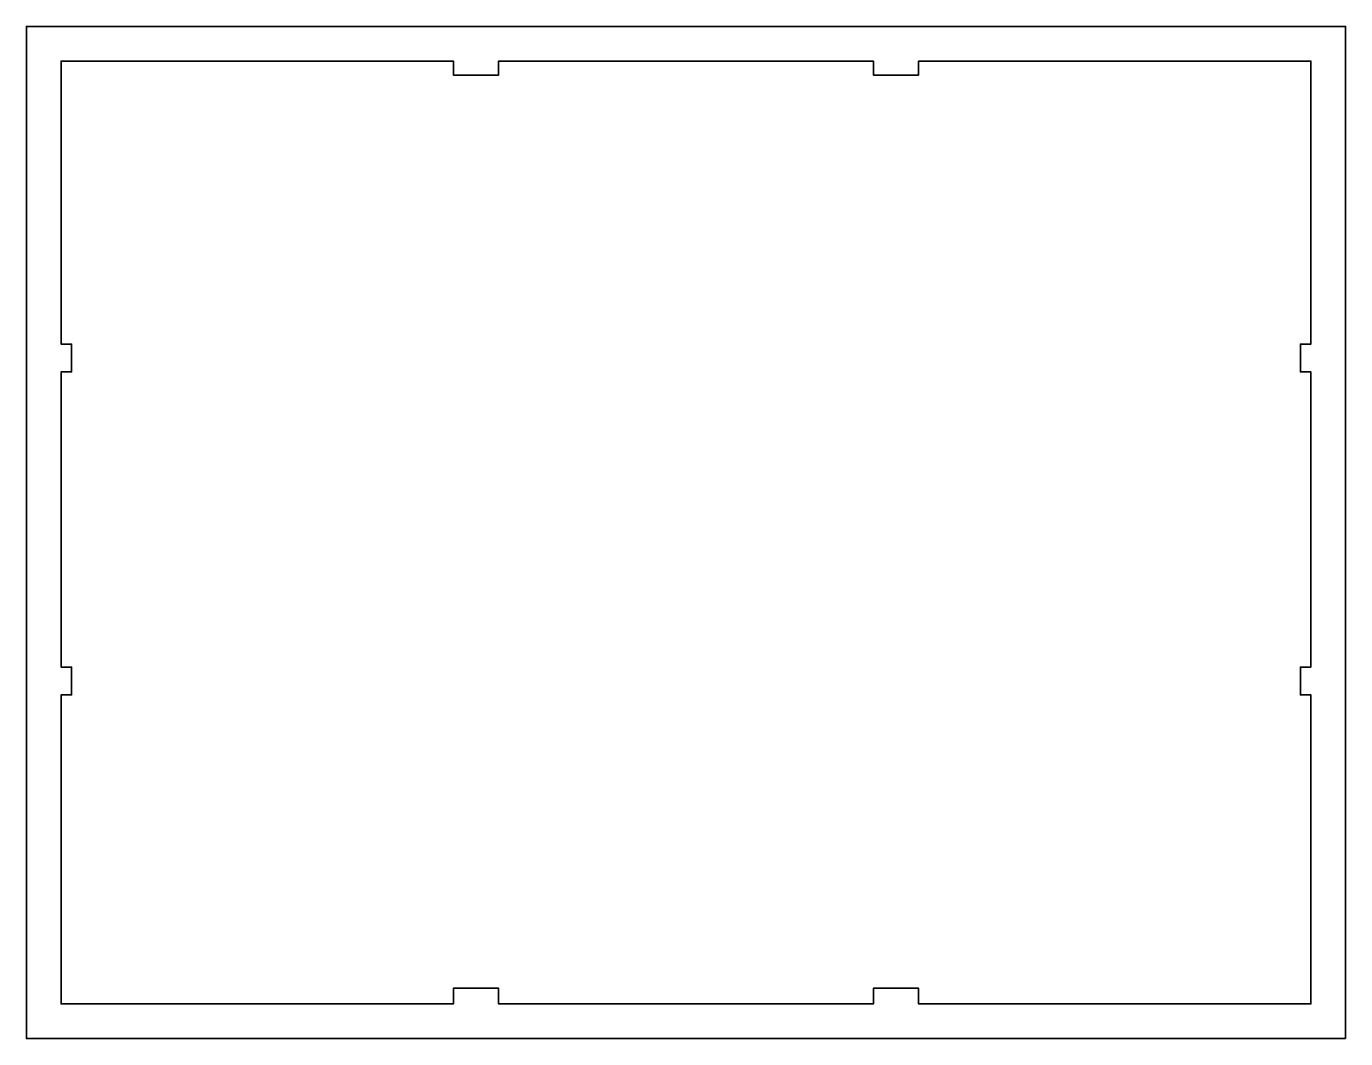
# Model space of a CAD drawing. Header units: millimetres. Extents: x -85 to 295, y 3 to 294.
import ezdxf

# ---------------------------------------------------------------- set-up
doc = ezdxf.new("R2010")
doc.units = ezdxf.units.MM
doc.header["$MEASUREMENT"] = 0
doc.layers.get('0').update_dxf_attribs({"lineweight": 0})
doc.layers.add('Safety', color=7, linetype='Continuous', lineweight=0)

msp = doc.modelspace()

# ---------------------------------------------------------------- linework, layer by layer
at = {"color": 240, "lineweight": 35, "true_color": 0xed2024}
msp.add_lwpolyline([(105.3, 284.27), (51.3, 284.27), (51.3, 280.27), (38.3, 280.27), (38.3, 284.27), (-74.7, 284.27), (-74.7, 202.77), (-71.7, 202.77), (-71.7, 194.77), (-74.7, 194.77), (-74.7, 109.77), (-71.7, 109.77), (-71.7, 101.77), (-74.7, 101.77), (-74.7, 12.77), (38.3, 12.77), (38.3, 17.27), (51.3, 17.27), (51.3, 12.77), (105.3, 12.77), (159.3, 12.77), (159.3, 17.27), (172.3, 17.27), (172.3, 12.77), (285.3, 12.77), (285.3, 101.77), (282.3, 101.77), (282.3, 109.77), (285.3, 109.77), (285.3, 194.77), (282.3, 194.77), (282.3, 202.77), (285.3, 202.77), (285.3, 284.27), (172.3, 284.27), (172.3, 280.27), (159.3, 280.27), (159.3, 284.27)], close=True, dxfattribs=at)
at = {"layer": 'Safety', "color": 240, "lineweight": 35, "true_color": 0xed2024}
msp.add_lwpolyline([(295.3, 2.77), (-84.7, 2.77), (-84.7, 294.27), (295.3, 294.27)], close=True, dxfattribs=at)

doc.saveas('drawing.dxf')
